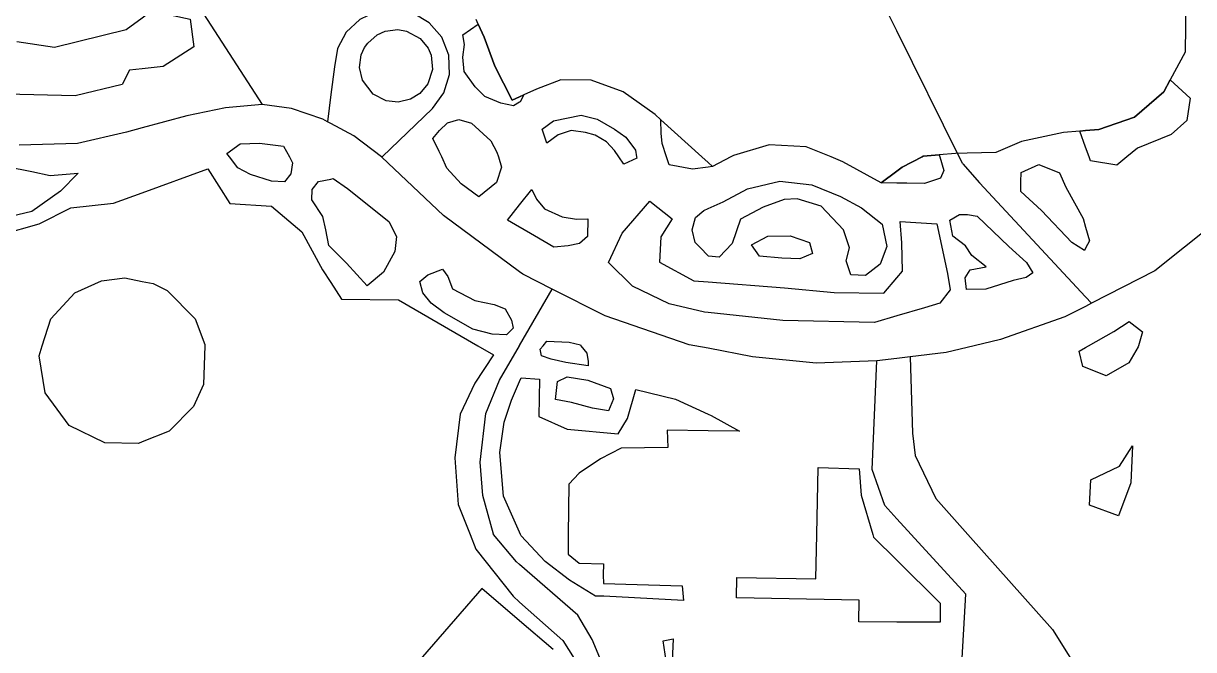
# Model space of a CAD drawing. Header units: millimetres. Extents: x 0 to 1153, y 0 to 888.
# Drawn here: x 431.1 to 617.2, y 311.7 to 411.2 of the extents above; entities that cross this region are included whole.
import ezdxf

# ---------------------------------------------------------------- set-up
doc = ezdxf.new("R2010")
doc.units = ezdxf.units.MM

msp = doc.modelspace()

# ---------------------------------------------------------------- linework, layer by layer
at = {"layer": 'minor_roads'}
msp.add_polyline3d([(572.4819, 346.1022, 5.7423), (572.8946, 342.5755, 5.7491), (576.2002, 335.7244, 5.7563), (581.2978, 330, 5.7556), (594.7371, 314.9085, 5.7653), (600, 306.5223, 5.7805), (602.8285, 302.0152, 5.757), (604.7921, 300, 5.7378), (630, 274.1292, 5.3866), (634.0234, 270, 5.2948), (640.2376, 263.6224, 5.1211), (645.1917, 258.2659, 4.9746), (652.8727, 246.4463, 4.7103), (657.8533, 240, 4.5376), (660, 237.2215, 4.48), (660.946, 235.9971, 4.4499), (663.4096, 233.5234, 4.3732), (679.9052, 217.0253, 3.8853), (686.9285, 210, 3.6914), (690, 206.9276, 3.6301), (695.2795, 201.6466, 3.5672), (694.1599, 193.0093, 3.6625)], dxfattribs=at)
at = {"layer": 'parks'}
for points in [[(430.0761, 408.3493, 4.547), (436.0596, 407.4776, 4.5568), (447.4179, 410.2481, 4.5096), (450, 412.1454, 4.4815), (451.4982, 413.2463, 4.4801), (457.6356, 411.8895, 4.5559), (458.2301, 407.5336, 4.6157), (453.3245, 404.3688, 4.6177), (450, 404.0162, 4.5973), (447.979, 403.8019, 4.6022), (446.8086, 401.5395, 4.636), (439.3538, 399.7066, 4.6712), (428.3444, 399.9982, 4.6795)], [(484.5636, 404.2312, 4.8853), (484.8276, 406.2258, 4.8763), (485.3533, 407.3995, 4.8766), (485.8495, 408.1183, 4.8795), (487.368, 409.4379, 4.8948), (488.6538, 410.017, 4.9114), (490.6626, 410.2528, 4.9413), (492.0185, 410.0226, 4.9634), (494.194, 408.844, 5.0012), (495.4457, 407.2771, 5.0253), (495.9202, 406.2027, 5.0356), (496.1561, 403.914, 5.046), (495.409, 401.6187, 5.0433), (494.1195, 400.0732, 5.0321), (492.6701, 399.1802, 5.0175), (490.7144, 398.7115, 4.9956), (488.7749, 398.9208, 4.9708), (486.7416, 399.9676, 4.9399), (485.0109, 402.2373, 4.9039), (484.5636, 404.2312, 4.8853)], [(500.9589, 405.8535, 5.1085), (501.2473, 407.885, 5.1093), (501.0022, 409.4211, 5.1032), (503.4204, 411.1201, 5.1385), (504.346, 409.0274, 5.1545), (506.0804, 404.4254, 5.1817), (508.8284, 399.0492, 5.2165), (510, 399.5745, 5.2314), (510.6846, 399.8815, 5.2409), (510.088, 398.7923, 5.2318), (510, 398.7359, 5.2306), (509.0489, 398.1266, 5.2186), (507.0163, 398.5694, 5.1942), (504.4716, 399.6131, 5.1626), (502.9558, 401.1554, 5.1421), (501.1948, 403.5648, 5.1155), (500.9589, 405.8535, 5.1085)], [(599.0702, 394.1169, 5.9945), (600, 394.1907, 5.9983), (602.1181, 394.3587, 5.9764), (607.7682, 396.3158, 5.9423), (612.4204, 400.3386, 5.9553), (613.4586, 402.2588, 5.9755), (616.6201, 399.3492, 5.8921), (616.0897, 395.8061, 5.8387), (613.6331, 393.5779, 5.83), (608.2759, 391.3942, 5.8573), (606.5802, 390, 5.8551), (604.9904, 388.6929, 5.8618), (600.7952, 389.3942, 5.9188), (600.5739, 390, 5.9269), (600, 391.5712, 5.958), (599.0702, 394.1169, 5.9945)], [(513.6072, 394.4102, 5.2706), (515.4217, 395.7541, 5.2957), (519.78, 396.6304, 5.3531), (522.322, 396.0142, 5.383), (525.1162, 394.4471, 5.4111), (526.8987, 393.1525, 5.4265), (528.4081, 391.0899, 5.4335), (528.6149, 390, 5.4301), (528.6485, 389.8233, 5.4306), (526.5825, 388.8355, 5.4086), (525.792, 390, 5.3986), (525.075, 391.056, 5.3953), (523.8129, 392.428, 5.3867), (522.0353, 393.4624, 5.3698), (520.5062, 393.9084, 5.353), (518.2159, 394.187, 5.3261), (516.154, 393.5337, 5.2995), (514.3557, 392.2082, 5.2754), (513.6072, 394.4102, 5.2706)], [(496.1988, 392.9396, 5.08), (497.2449, 394.1906, 5.0876), (498.5389, 395.4479, 5.0987), (500.3271, 395.9373, 5.1179), (502.3745, 395.4014, 5.1419), (505.409, 392.5677, 5.1771), (506.4022, 390.7715, 5.1876), (506.6434, 390, 5.19), (507.1485, 388.3837, 5.2), (506.3436, 385.9404, 5.2005), (503.503, 383.6797, 5.1827), (500.715, 385.7578, 5.1497), (498.4513, 388.2291, 5.1184), (497.6196, 390, 5.1027), (497.2048, 390.8831, 5.0962), (496.1988, 392.9396, 5.08)], [(532.4785, 395.9003, 5.51), (539.004, 390, 5.5459), (540, 389.0994, 5.5567), (540.6762, 388.488, 5.563), (540, 388.3976, 5.5565), (537.4903, 388.062, 5.5289), (533.7823, 388.7482, 5.4881), (533.3762, 390, 5.4832), (532.6806, 392.1438, 5.4889), (532.5404, 393.7623, 5.4974), (532.4785, 395.9003, 5.51)], [(402.6282, 391.6132, 4.9329), (411.8793, 390, 4.9007), (412.0787, 389.9652, 4.8998), (415.0508, 388.5725, 4.8935), (420, 388.4262, 4.8668), (420.3875, 388.4148, 4.8662), (428.4044, 388.4847, 4.8509), (432.4468, 387.7015, 4.8507), (435.3478, 387.0345, 4.8516), (439.8045, 387.4542, 4.8396), (437.0124, 384.589, 4.8712), (432.4417, 381.3551, 4.9093), (426.5987, 379.9672, 4.9323), (420, 379.881, 4.9446), (419.9642, 379.8805, 4.9447), (412.3015, 381.99, 4.959), (406.9958, 385.3624, 4.9601), (403.7265, 389.2676, 4.9534), (403.3836, 390, 4.9511), (402.6282, 391.6132, 4.9329)], [(463.4268, 390.5776, 4.851), (465.5869, 392.0753, 4.8448), (468.6575, 392.2146, 4.8586), (472.4799, 391.7408, 4.8821), (473.4206, 390, 4.9026), (473.9103, 389.0937, 4.9113), (473.633, 387.313, 4.923), (472.5948, 386.0619, 4.9277), (470.5423, 386.1798, 4.9183), (467.2303, 387.2235, 4.8964), (465.205, 388.2702, 4.8794), (463.872, 390, 4.8596), (463.4268, 390.5776, 4.851)], [(567.4896, 385.8676, 5.8108), (570, 387.7376, 5.8427), (570.8527, 388.3728, 5.8476), (573.9919, 390, 5.8637), (574.1984, 390.107, 5.8658), (576.7345, 390.3271, 5.8757), (576.8329, 390, 5.8714), (577.472, 387.8744, 5.8611), (576.9373, 386.6172, 5.8528), (574.3778, 385.7933, 5.8429), (571.5651, 385.8275, 5.8372), (570, 385.8429, 5.834), (567.4896, 385.8676, 5.8108)], [(427.6021, 377.6971, 4.9513), (433.6008, 379.399, 4.9253), (438.6582, 381.9115, 4.8931), (445.4523, 382.6374, 4.8744), (450, 384.2955, 4.8507), (460.4237, 388.096, 4.8601), (463.9132, 382.5806, 4.92), (470.5416, 382.1749, 4.9484), (475.3511, 378.0838, 4.9956), (478.6829, 372.0872, 5.0475), (480, 370.0314, 5.0649), (481.6948, 367.386, 5.0941), (490.7564, 367.276, 5.1563), (503.3612, 360, 5.2685), (505.8674, 358.5533, 5.2857), (502.8958, 354.0641, 5.2756), (500.5659, 349.1026, 5.2694), (499.6829, 342.2, 5.2748), (500.2322, 334.7783, 5.2899), (502.1336, 330, 5.31), (503.0708, 327.6448, 5.3064), (508.9741, 320.1674, 5.3172), (510, 319.2585, 5.321), (516.897, 313.1487, 5.3706), (518.7004, 310.2834, 5.3815)], [(589.6989, 384.5018, 5.8649), (589.7173, 386.0255, 5.8764), (589.7359, 387.5584, 5.8879), (592.5641, 388.7971, 5.9042), (595.8809, 387.4839, 5.9016), (596.8679, 385.1768, 5.8842), (599.6211, 380.2279, 5.8454), (600, 378.8542, 5.8336), (600.6086, 376.6478, 5.8058), (600, 375.4865, 5.8033), (599.815, 375.1335, 5.8), (597.7928, 376.4311, 5.8102), (593.0193, 381.5159, 5.8474), (589.6989, 384.5018, 5.8649)], [(476.9877, 383.2024, 4.9657), (477.0073, 384.819, 4.9546), (478.0457, 386.0887, 4.9501), (480, 386.4978, 4.9555), (480.3532, 386.5717, 4.9583), (482.628, 385.0109, 4.9891), (489.2216, 379.7553, 5.0775), (490.455, 377.343, 5.1007), (490.1786, 374.9768, 5.1111), (488.3566, 371.7003, 5.1153), (485.7647, 369.5202, 5.1091), (482.4757, 373.119, 5.0631), (480, 375.6324, 5.0277), (479.6967, 375.9403, 5.0247), (479.2152, 378.4086, 5.0066), (478.7375, 380.533, 4.9906), (476.9877, 383.2024, 4.9657)], [(537.4614, 378.4358, 5.5277), (537.9885, 380.3808, 5.5332), (539.2804, 381.4709, 5.5466), (540, 381.7958, 5.5541), (542.3663, 382.8644, 5.5755), (546.2277, 384.9454, 5.6122), (551.3652, 386.1561, 5.6616), (556.4653, 385.5925, 5.7077), (561.0463, 383.7435, 5.744), (564.3568, 381.9193, 5.7668), (567.6502, 379.3426, 5.7847), (568.3741, 375.7657, 5.7752), (567.3174, 372.9816, 5.7553), (564.9853, 371.1422, 5.7307), (562.693, 371.2537, 5.7146), (561.9447, 373.4742, 5.7168), (562.4818, 375.5863, 5.7282), (561.5009, 378.3951, 5.73), (557.9582, 382.1642, 5.7117), (554.1441, 383.3255, 5.6809), (552.0893, 383.2575, 5.6625), (548.7577, 382.0249, 5.6308), (545.1462, 380.1267, 5.5972), (543.8282, 376.2307, 5.5825), (541.748, 374.063, 5.5647), (540.0161, 374.2606, 5.5515), (540, 374.2774, 5.5514), (538.706, 375.6238, 5.5395), (537.94, 376.3858, 5.5322), (537.4614, 378.4358, 5.5277)], [(508.0695, 379.9818, 5.2346), (510, 382.3996, 5.244), (511.9568, 384.8502, 5.2578), (512.7134, 383.3171, 5.2697), (513.9734, 381.7779, 5.2866), (516.7708, 380.4709, 5.3181), (519.06, 380.0994, 5.342), (520.851, 380.1706, 5.36), (520.817, 377.3648, 5.3644), (519.5329, 376.2653, 5.3538), (517.73, 375.8783, 5.3371), (515.4336, 375.6553, 5.3154), (512.3867, 377.4671, 5.2814), (510.1007, 378.7678, 5.2553), (510, 378.828, 5.2541), (508.0695, 379.9818, 5.2346)], [(524.1475, 373.2359, 5.4025), (526.2977, 377.8744, 5.4176), (530.7393, 382.9776, 5.4582), (534.2699, 380.1936, 5.4956), (532.4447, 377.3073, 5.4784), (532.2442, 373.2956, 5.4784), (537.7067, 370.3302, 5.5292), (540, 370.1485, 5.55), (552.1025, 369.1892, 5.6337), (560.0135, 368.4428, 5.6863), (567.9484, 368.3466, 5.7402), (570, 370.7757, 5.7653), (570.908, 371.8509, 5.7702), (570.787, 376.3683, 5.7913), (570.5164, 379.7539, 5.8068), (576.3378, 379.3581, 5.8115), (578.0242, 371.458, 5.768), (578.4803, 368.8693, 5.753), (576.8246, 366.7801, 5.742), (574.3937, 366.0104, 5.7398), (570, 364.7309, 5.7377), (566.4294, 363.6911, 5.7109), (551.8801, 364.0348, 5.6217), (540, 365.2598, 5.5482), (539.4201, 365.3196, 5.5433), (533.7702, 366.6705, 5.4947), (527.9701, 369.482, 5.4418), (524.1475, 373.2359, 5.4025)], [(578.3992, 379.9742, 5.8174), (579.9447, 380.8847, 5.8248), (581.2152, 380.8693, 5.8264), (582.7544, 380.5997, 5.8267), (587.8029, 375.781, 5.7987), (590.5929, 373.2104, 5.7808), (591.5961, 371.5814, 5.7684), (590.5641, 370.832, 5.7627), (588.5122, 370.3458, 5.7595), (584.1478, 368.9678, 5.7512), (581.0702, 368.9122, 5.7521), (580.8372, 370.7827, 5.7637), (581.6277, 372.0461, 5.7716), (584.191, 372.5261, 5.7749), (581.9112, 374.3378, 5.7861), (580.8988, 375.8647, 5.7951), (578.8797, 377.4224, 5.803), (578.3992, 379.9742, 5.8174)], [(546.8947, 376.0263, 5.6066), (549.4613, 377.4354, 5.6292), (553.0503, 377.4848, 5.6584), (556.1064, 376.4256, 5.6804), (556.5883, 374.645, 5.6795), (554.5402, 373.8149, 5.6617), (551.7286, 373.942, 5.6406), (548.1517, 374.2362, 5.6138), (546.8947, 376.0263, 5.6066)], [(494.1325, 370.1899, 5.165), (495.4243, 371.2707, 5.1692), (497.7291, 372.1812, 5.182), (498.5777, 370.9815, 5.1935), (499.3211, 369.0212, 5.2071), (502.8795, 367.2032, 5.2388), (505.9407, 366.5714, 5.2617), (507.7225, 365.8715, 5.2758), (508.7236, 364.0752, 5.2878), (508.964, 362.8086, 5.2931), (507.9277, 361.7061, 5.29), (505.6274, 361.827, 5.2756), (502.5602, 362.6261, 5.2539), (497.9883, 365.2276, 5.2143), (495.9692, 366.776, 5.1939), (494.6142, 368.4, 5.1771), (494.1325, 370.1899, 5.165)], [(598.9657, 359.1337, 5.6672), (600, 359.7209, 5.6645), (600.4916, 360, 5.657), (604.5104, 362.2815, 5.6207), (606.9592, 363.8686, 5.6012), (609.0412, 362.2266, 5.5561), (608.4155, 360, 5.5434), (608.3646, 359.8188, 5.5444), (606.8791, 357.263, 5.5696), (603.2977, 355.2064, 5.624), (600, 356.5445, 5.6692), (599.5916, 356.7102, 5.6697), (598.9657, 359.1337, 5.6672)], [(513.2708, 359.4391, 5.3346), (513.7328, 360, 5.3372), (514.3091, 360.6995, 5.3401), (517.888, 360.5725, 5.3691), (519.6647, 360.1235, 5.3842), (519.7623, 360, 5.3852), (520.6801, 358.8381, 5.3949), (520.9113, 357.4694, 5.3996), (520.9033, 356.8098, 5.4008), (517.3374, 357.3548, 5.3711), (515.0421, 357.8844, 5.3517), (513.49, 358.405, 5.3383), (513.2708, 359.4391, 5.3346)], [(506.8617, 343.0142, 5.3186), (507.5676, 347.8375, 5.3145), (508.7371, 351.3543, 5.3155), (510, 354.3243, 5.3178), (510.2426, 354.8949, 5.3187), (513.1573, 354.6923, 5.3426), (513.085, 348.7369, 5.3532), (517.5924, 346.7495, 5.3942), (525.6712, 346.001, 5.4625), (527.155, 348.4083, 5.4695), (528.5061, 353.0565, 5.4703), (534.8013, 351.5305, 5.525), (540, 349.0959, 5.5734), (540.4436, 348.8882, 5.5764), (544.9531, 346.4176, 5.6076), (540, 346.4776, 5.5799), (533.4542, 346.5571, 5.5256), (533.5808, 343.8144, 5.5331), (526.1313, 343.7375, 5.4713), (522.8737, 342.0208, 5.4478), (519.4816, 339.7576, 5.424), (517.8379, 338.0027, 5.4136), (517.7408, 330, 5.4287), (517.7029, 326.8818, 5.4193), (519.4673, 325.4108, 5.4311), (523.3266, 325.3361, 5.4663), (523.2971, 323.5617, 5.4619), (523.3444, 322.1952, 5.4593), (535.8395, 321.8206, 5.5779), (536.091, 319.4946, 5.5784), (523.416, 320.1873, 5.4554), (522.0495, 320.2039, 5.4421), (517.9486, 322.7532, 5.4095), (514.0923, 325.7084, 5.3829), (510.2575, 329.7783, 5.3633), (510.1581, 330, 5.3632), (510, 330.3526, 5.3612), (507.4251, 336.0941, 5.3342), (506.8617, 343.0142, 5.3186)], [(515.731, 351.4274, 5.3697), (516.0218, 354.3137, 5.3665), (517.5654, 355.0662, 5.3775), (520.8754, 354.515, 5.4053), (524.4479, 353.1986, 5.437), (524.9397, 351.5758, 5.4445), (524.149, 349.6434, 5.4422), (521.597, 350.0925, 5.4203), (518.2832, 350.9876, 5.3914), (515.731, 351.4274, 5.3697)], [(600.643, 334.666, 5.6929), (600.8276, 338.6872, 5.6842), (605.4094, 340.8525, 5.6154), (607.4708, 344.1076, 5.5809), (607.1834, 338.2013, 5.594), (605.2419, 332.9749, 5.6296), (600.643, 334.666, 5.6929)], [(544.4881, 319.9409, 5.6449), (544.5512, 323.1738, 5.6454), (557.136, 322.9468, 5.7207), (557.2726, 330, 5.7146), (557.4783, 340.6254, 5.6908), (563.9812, 340.4071, 5.7271), (564.3381, 336.2307, 5.7387), (566.1723, 330, 5.7629), (566.2954, 329.5817, 5.7643), (570, 325.9185, 5.7918), (576.8937, 319.1018, 5.7908), (576.8567, 316.0545, 5.7976), (570, 316.0835, 5.8113), (563.9262, 316.1091, 5.7716), (563.9921, 319.565, 5.7668), (544.4881, 319.9409, 5.6449)], [(515.3209, 311.6997, 5.3493), (510, 316.2583, 5.3096), (503.9782, 321.4174, 5.287), (489.3311, 304.4885, 5.1028)], [(518.0708, 288.0367, 5.294), (525.0729, 296.6862, 5.4163), (526.7555, 300, 5.4497), (527.169, 300.8143, 5.4562), (528.5099, 305.2861, 5.4798), (528.7774, 306.909, 5.4856), (527.8047, 309.0765, 5.4785), (533.3056, 309.9297, 5.5401), (532.8084, 313.0857, 5.5385), (534.4348, 313.4191, 5.556), (534.0773, 305.0327, 5.5433), (529.9452, 300, 5.4882), (519.8003, 287.644, 5.3141), (519.5546, 286.4948, 5.3062), (518.297, 286.2592, 5.2893), (518.0708, 288.0367, 5.294)]]:
    msp.add_polyline3d(points, dxfattribs=at)
at = {"layer": 'paths'}
for points in [[(413.6959, 565.2491, 4.6905), (420, 558.195, 4.5336), (436.2606, 540, 4.274), (447.7975, 527.0908, 4.0921), (444.7609, 521.8498, 4.0161), (440.9209, 512.3163, 3.8747), (440.1826, 510, 3.8399), (438.661, 505.226, 3.8127), (437.0203, 498.4535, 3.7739), (435.6917, 491.0546, 3.7312), (434.9634, 482.4125, 3.6829), (434.9341, 480, 3.67), (434.851, 473.1497, 3.7253), (434.9503, 472.1171, 3.734), (435.6652, 463.8571, 3.8034), (438.9502, 452.6947, 3.9027), (440.0639, 450, 3.927), (444.9828, 438.098, 4.11), (450, 428.5109, 4.2514), (451.6532, 425.352, 4.3154), (455.1003, 420, 4.4258), (469.0437, 398.3519, 4.7985)], [(580.4654, 388.8974, 5.8744), (579.9201, 390, 5.8797), (570, 410.0561, 6.1264), (566.7284, 416.6706, 6.168)], [(498.8795, 403.1004, 5.0851), (498.765, 406.1775, 5.0765), (497.6407, 409.0252, 5.0528), (495.6309, 411.3447, 5.0149), (493.0837, 412.8438, 4.9687), (490.198, 413.4549, 4.9188), (487.2609, 413.1189, 4.8724), (484.5845, 411.8783, 4.8366), (482.434, 409.8509, 4.8165), (481.0519, 407.2566, 4.8144), (480.5611, 404.3542, 4.8292)], [(480.5611, 404.3542, 4.8292), (480, 399.9487, 4.8554), (479.448, 395.6146, 4.8857)], [(496.1369, 397.7165, 5.0647), (497.9649, 400.1752, 5.0802), (498.8795, 403.1004, 5.0851)], [(620.4703, 379.4511, 5.5771), (611.0045, 371.8943, 5.6236), (600.9601, 366.7475, 5.7115), (600, 366.2561, 5.7203), (596.722, 364.5781, 5.7087), (586.4968, 361.0039, 5.6945), (582.2865, 360, 5.6948), (577.8564, 358.9437, 5.7046), (572.1336, 358.2418, 5.7163), (570, 357.9739, 5.7207), (566.8028, 357.5724, 5.7035), (557.1444, 357.2436, 5.6498), (547.0548, 358.258, 5.5905), (540, 359.5933, 5.5474), (537.8516, 360, 5.5292), (536.984, 360.1642, 5.5223), (523.6053, 364.7774, 5.4092), (515.2011, 369.0051, 5.3283), (510.4984, 371.3665, 5.2798), (510, 371.7359, 5.2742), (497.9281, 380.681, 5.1464), (488.0907, 389.9623, 5.0107), (488.0418, 390, 5.01), (483.6645, 393.3705, 4.9452), (480, 395.3208, 4.8912), (479.448, 395.6146, 4.8857), (478.7096, 396.0138, 4.8783), (473.759, 397.7, 4.8342), (469.0437, 398.3519, 4.7985), (463.251, 397.8183, 4.7679), (457.0735, 396.5273, 4.746)], [(457.0735, 396.5273, 4.746), (450, 394.6137, 4.7313), (447.5076, 393.9395, 4.7449), (439.7097, 392.1572, 4.7838), (430.4039, 391.8985, 4.8036)], [(496.1369, 397.7165, 5.0647), (488.1298, 390, 5.0109), (488.0907, 389.9623, 5.0107)], [(580.4654, 388.8974, 5.8744), (583.1465, 385.91, 5.8618), (600, 367.7803, 5.734), (600.9601, 366.7475, 5.7115)], [(523.5775, 308.4681, 5.4305), (521.5583, 313.3151, 5.4202), (519.2554, 317.1621, 5.4065), (510, 325.2119, 5.3437), (509.504, 325.6432, 5.3419), (505.8791, 330, 5.3347), (505.8412, 330.0457, 5.3344), (504.1414, 336.1804, 5.3129), (503.7182, 341.482, 5.3014), (504.6112, 349.2114, 5.294), (506.7934, 354.5093, 5.2982), (509.978, 360, 5.3073), (510, 360.0379, 5.3074), (515.2011, 369.0051, 5.3283)], [(583.2967, 304.7145, 5.8126), (580.2815, 308.4864, 5.8085), (580.939, 320.5302, 5.7789), (572.2676, 330, 5.7781), (570, 332.4764, 5.7781), (568.0586, 334.5966, 5.7628), (566.0899, 340.3072, 5.739), (566.8028, 357.5724, 5.7035)], [(572.1336, 358.2418, 5.7163), (572.4819, 346.1022, 5.7423)]]:
    msp.add_polyline3d(points, dxfattribs=at)
at = {"layer": 'water'}
for points in [[(615.9284, 414.8009, 6.1585), (615.8297, 406.6623, 6.0233), (613.4586, 402.2588, 5.9755), (612.4204, 400.3386, 5.9553), (607.7682, 396.3158, 5.9423), (602.1181, 394.3587, 5.9764), (600, 394.1907, 5.9983), (599.0702, 394.1169, 5.9945), (596.4863, 393.9159, 5.9838), (589.8274, 392.4635, 5.9428), (585.7144, 390.7293, 5.9059), (581.1975, 390.6075, 5.8918), (579.3187, 390.556, 5.886), (576.7345, 390.3271, 5.8757), (574.1984, 390.107, 5.8658), (573.9919, 390, 5.8637), (570.8527, 388.3728, 5.8476), (570, 387.7376, 5.8427), (567.4896, 385.8676, 5.8108), (561.3928, 389.2495, 5.7655), (559.5313, 390, 5.7497), (555.5472, 391.6063, 5.728), (549.6691, 391.9377, 5.6715), (544.022, 390.2222, 5.5986), (543.5933, 390, 5.5925), (540.6762, 388.488, 5.563), (540, 389.0994, 5.5567), (539.004, 390, 5.5459), (532.4785, 395.9003, 5.51), (531.5614, 396.7291, 5.5035), (526.4986, 400.3587, 5.4566), (521.398, 402.1953, 5.3939), (516.5476, 402.2542, 5.3259), (512.6856, 400.7864, 5.2694), (510.6846, 399.8815, 5.2409), (510, 399.5745, 5.2314), (508.8284, 399.0492, 5.2165), (506.0804, 404.4254, 5.1817), (504.346, 409.0274, 5.1545), (503.4204, 411.1201, 5.1385), (503.1015, 411.8394, 5.1327)], [(615.9284, 414.8009, 6.1585), (615.8297, 406.6623, 6.0233), (613.4586, 402.2588, 5.9755), (612.4204, 400.3386, 5.9553), (607.7682, 396.3158, 5.9423), (602.1181, 394.3587, 5.9764), (600, 394.1907, 5.9983), (599.0702, 394.1169, 5.9945), (596.4863, 393.9159, 5.9838), (589.8274, 392.4635, 5.9428), (585.7144, 390.7293, 5.9059), (581.1975, 390.6075, 5.8918), (579.3187, 390.556, 5.886), (576.7345, 390.3271, 5.8757), (574.1984, 390.107, 5.8658), (573.9919, 390, 5.8637), (570.8527, 388.3728, 5.8476), (570, 387.7376, 5.8427), (567.4896, 385.8676, 5.8108), (561.3928, 389.2495, 5.7655), (559.5313, 390, 5.7497), (555.5472, 391.6063, 5.728), (549.6691, 391.9377, 5.6715), (544.022, 390.2222, 5.5986), (543.5933, 390, 5.5925), (540.6762, 388.488, 5.563), (540, 389.0994, 5.5567), (539.004, 390, 5.5459), (532.4785, 395.9003, 5.51), (531.5614, 396.7291, 5.5035), (526.4986, 400.3587, 5.4566), (521.398, 402.1953, 5.3939), (516.5476, 402.2542, 5.3259), (512.6856, 400.7864, 5.2694), (510.6846, 399.8815, 5.2409), (510, 399.5745, 5.2314), (508.8284, 399.0492, 5.2165), (506.0804, 404.4254, 5.1817), (504.346, 409.0274, 5.1545), (503.4204, 411.1201, 5.1385), (503.1015, 411.8394, 5.1327)], [(435.4474, 364.2956, 5.0618), (439.2853, 368.3933, 5.0177), (443.4967, 370.3307, 4.9927), (447.2103, 370.7688, 4.9825), (450, 370.2158, 4.983), (451.7548, 369.868, 4.991), (453.9632, 368.7633, 5.0068), (458.3919, 364.2494, 5.0571), (459.9731, 360.1975, 5.0949), (459.9655, 360, 5.0965), (459.7278, 353.8168, 5.1033), (458.135, 350.3238, 5.1046), (454.2674, 346.4216, 5.1025), (450, 344.7031, 5.0973), (449.3844, 344.4552, 5.0985), (444.0387, 344.5387, 5.106), (438.358, 347.3116, 5.111), (434.553, 352.5056, 5.111), (433.6013, 358.3805, 5.1062), (434.1067, 360, 5.1037), (435.4474, 364.2956, 5.0618)], [(433.6013, 358.3805, 5.1062), (434.1067, 360, 5.1037), (435.4474, 364.2956, 5.0618), (439.2853, 368.3933, 5.0177), (443.4967, 370.3307, 4.9927), (447.2103, 370.7688, 4.9825), (450, 370.2158, 4.983), (451.7548, 369.868, 4.991), (453.9632, 368.7633, 5.0068), (458.3919, 364.2494, 5.0571), (459.9731, 360.1975, 5.0949), (459.9655, 360, 5.0965), (459.7278, 353.8168, 5.1033), (458.135, 350.3238, 5.1046), (454.2674, 346.4216, 5.1025), (450, 344.7031, 5.0973), (449.3844, 344.4552, 5.0985), (444.0387, 344.5387, 5.106), (438.358, 347.3116, 5.111), (434.553, 352.5056, 5.111), (433.6013, 358.3805, 5.1062)]]:
    msp.add_polyline3d(points, dxfattribs=at)

doc.saveas('drawing.dxf')
